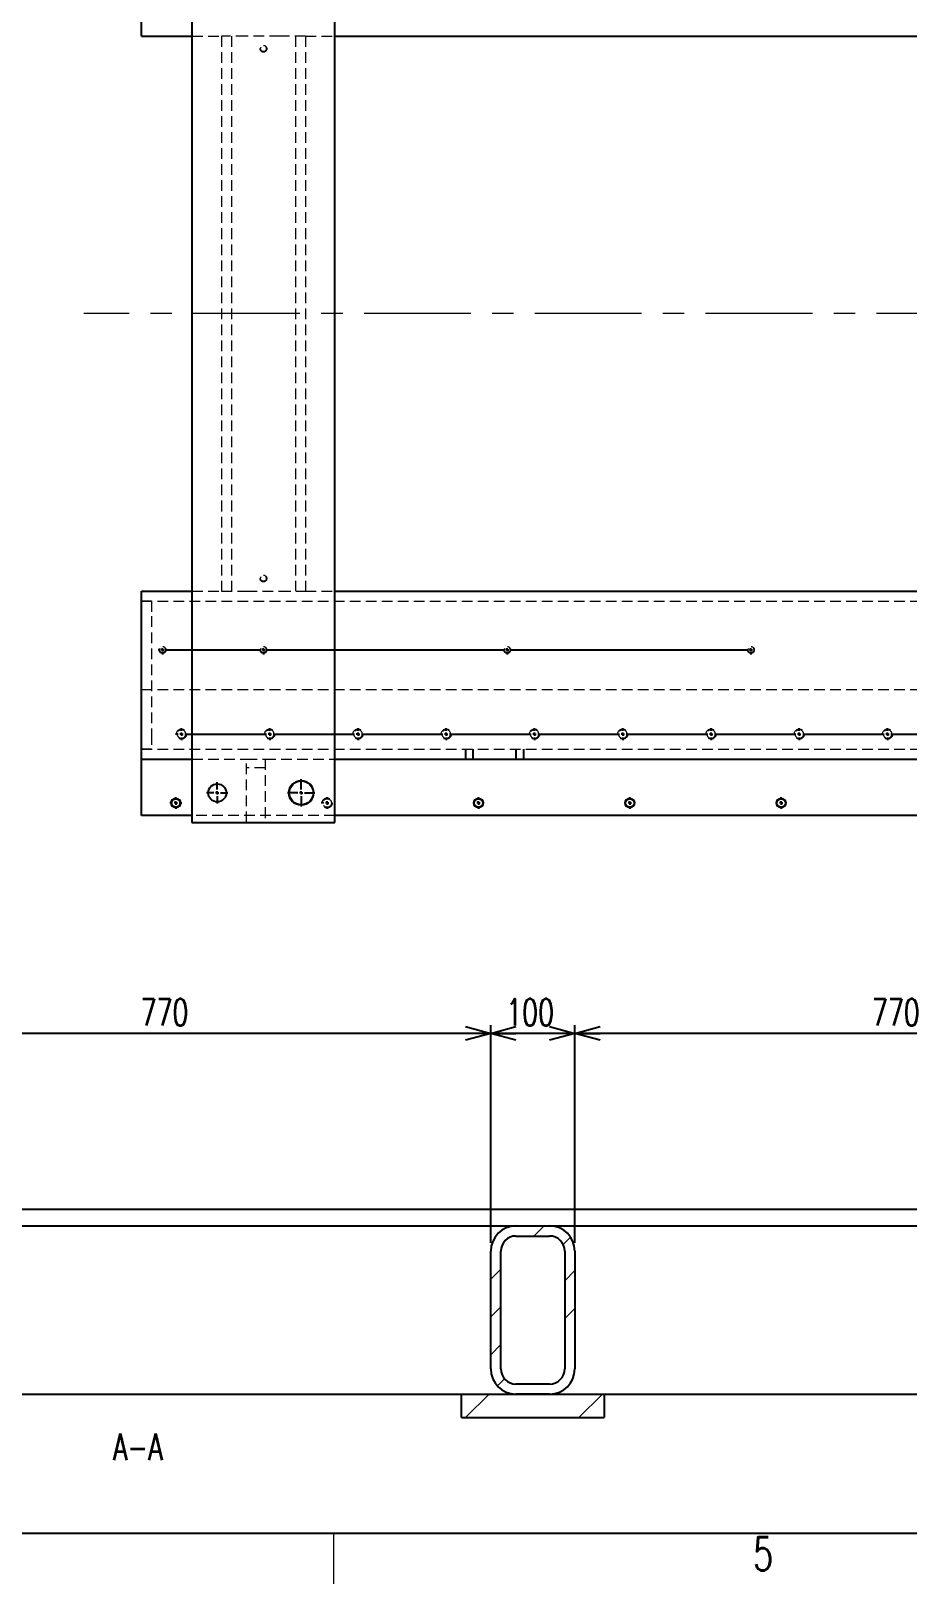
# Model space of a CAD drawing. Header units: millimetres. Extents: x 30 to 8380, y 30 to 5898.
# Drawn here: x 2819 to 3862, y 40 to 1887 of the extents above; entities that cross this region are included whole.
import ezdxf

# ---------------------------------------------------------------- set-up
doc = ezdxf.new("R2010")
doc.units = ezdxf.units.MM
doc.header["$LTSCALE"] = 10
doc.linetypes.add('CENTERX2', pattern=[20.32, 12.7, -2.54, 2.54, -2.54])
doc.linetypes.add('HIDDEN', pattern=[1.905, 1.27, -0.635])
doc.layers.add('FORMAT', color=7, linetype='Continuous')
doc.styles.add('SLDTEXTSTYLE0', font='TXT', dxfattribs={"width": 0.7, "bigfont": 'bigfont'})
doc.dimstyles.new('SLDDIMSTYLE3', dxfattribs={"dimtxt": 36.380208, "dimasz": 30, "dimexe": 0, "dimexo": 0.0625, "dimgap": 9.095052, "dimtad": 3, "dimrnd": 1e-09, "dimzin": 12, "dimdsep": 46, "dimtxsty": 'SLDTEXTSTYLE0', "dimblk1": 'OPEN30', "dimblk2": 'OPEN30', "dimsah": 1, "dimcen": 0.09, "dimadec": 0, "dimazin": 3, "dimtfac": 1, "dimtdec": 3, "dimtofl": 0, "dimtmove": 0, "dimatfit": 3, "dimldrblk": 'OPEN30', "dimfxl": 1, "dimfrac": 2, "dimtolj": 1, "dimtzin": 12, "dimarcsym": 0})

# ---------------------------------------------------------------- blocks, each defined once
blk = doc.blocks.new('SW_CENTERMARKSYMBOL_73')
at = {"layer": 'FORMAT', "color": 0}
for p, q in [((-3852.3, 0), (-3855.4, 0)), ((-3848.3, 0), (-3850.3, 0)), ((-3848.3, 4), (-3848.3, 7.1)), ((-3848.3, 0), (-3848.3, 2)), ((-3848.3, 0), (-3848.3, -2)), ((-3848.3, 0), (-3846.3, 0)), ((-3844.3, 0), (-3841.2, 0)), ((-3672.3, 0), (-3675.4, 0)), ((-3668.3, 0), (-3670.3, 0)), ((-3668.3, 4), (-3668.3, 7.1)), ((-3668.3, 0), (-3668.3, 2)), ((-3668.3, 0), (-3668.3, -2)), ((-3668.3, 0), (-3666.3, 0)), ((-3488.3, 0), (-3490.3, 0)), ((-3488.3, 4), (-3488.3, 7.1)), ((-3488.3, 0), (-3488.3, 2)), ((-3488.3, 0), (-3488.3, -2)), ((-3488.3, 0), (-3486.3, 0)), ((-3308.3, 0), (-3310.3, 0)), ((-3308.3, 4), (-3308.3, 7.1)), ((-3308.3, 0), (-3308.3, 2)), ((-3308.3, 0), (-3308.3, -2)), ((-3308.3, 0), (-3306.3, 0)), ((-3128.3, 0), (-3130.3, 0)), ((-3128.3, 4), (-3128.3, 7.1)), ((-3128.3, 0), (-3128.3, 2)), ((-3128.3, 0), (-3128.3, -2)), ((-3128.3, 0), (-3126.3, 0)), ((-3848.3, -4), (-3848.3, -7.1)), ((-3668.3, -4), (-3668.3, -7.1)), ((-3488.3, -4), (-3488.3, -7.1)), ((-3308.3, -4), (-3308.3, -7.1)), ((-3128.3, -4), (-3128.3, -7.1))]:
    blk.add_line(p, q, dxfattribs=at)
blk = doc.blocks.new('SW_CENTERMARKSYMBOL_74')
at = {"layer": 'FORMAT', "color": 0}
for p, q in [((-4465, -996), (-4465, -992.9)), ((-4360, -996), (-4360, -992.9)), ((-4255, -996), (-4255, -992.9)), ((-4150, -996), (-4150, -992.9)), ((-4045, -996), (-4045, -992.9)), ((-3940, -996), (-3940, -992.9)), ((-3835, -996), (-3835, -992.9)), ((-3730, -996), (-3730, -992.9)), ((-3625, -996), (-3625, -992.9)), ((-4469, -1000), (-4472.1, -1000)), ((-4465, -1000), (-4467, -1000)), ((-4465, -1000), (-4465, -998)), ((-4465, -1000), (-4465, -1002)), ((-4465, -1000), (-4463, -1000)), ((-4465, -1004), (-4465, -1007.1)), ((-4461, -1000), (-4364, -1000)), ((-4360, -1000), (-4362, -1000)), ((-4360, -1000), (-4360, -998)), ((-4360, -1000), (-4360, -1002)), ((-4360, -1000), (-4358, -1000)), ((-4360, -1004), (-4360, -1007.1)), ((-4356, -1000), (-4259, -1000)), ((-4255, -1000), (-4257, -1000)), ((-4255, -1000), (-4255, -998)), ((-4255, -1000), (-4255, -1002)), ((-4255, -1000), (-4253, -1000)), ((-4255, -1004), (-4255, -1007.1)), ((-4251, -1000), (-4154, -1000)), ((-4150, -1000), (-4152, -1000)), ((-4150, -1000), (-4150, -998)), ((-4150, -1000), (-4150, -1002)), ((-4150, -1000), (-4148, -1000)), ((-4150, -1004), (-4150, -1007.1)), ((-4146, -1000), (-4049, -1000)), ((-4045, -1000), (-4047, -1000)), ((-4045, -1000), (-4045, -998)), ((-4045, -1000), (-4045, -1002)), ((-4045, -1000), (-4043, -1000)), ((-4045, -1004), (-4045, -1007.1)), ((-4041, -1000), (-3944, -1000)), ((-3940, -1000), (-3942, -1000)), ((-3940, -1000), (-3940, -998)), ((-3940, -1000), (-3940, -1002)), ((-3940, -1000), (-3938, -1000)), ((-3940, -1004), (-3940, -1007.1)), ((-3936, -1000), (-3839, -1000)), ((-3835, -1000), (-3837, -1000)), ((-3835, -1000), (-3835, -998)), ((-3835, -1000), (-3835, -1002)), ((-3835, -1000), (-3833, -1000)), ((-3835, -1004), (-3835, -1007.1)), ((-3831, -1000), (-3734, -1000)), ((-3730, -1000), (-3732, -1000)), ((-3730, -1000), (-3730, -998)), ((-3730, -1000), (-3730, -1002)), ((-3730, -1000), (-3728, -1000)), ((-3730, -1004), (-3730, -1007.1)), ((-3726, -1000), (-3629, -1000)), ((-3625, -1000), (-3627, -1000)), ((-3625, -1000), (-3625, -998)), ((-3625, -1000), (-3625, -1002)), ((-3625, -1000), (-3623, -1000)), ((-3625, -1004), (-3625, -1007.1)), ((-3621, -1000), (-3524, -1000))]:
    blk.add_line(p, q, dxfattribs=at)
blk = doc.blocks.new('SW_CENTERMARKSYMBOL_75')
at = {"layer": 'FORMAT', "color": 0}
for p, q in [((-4474, -800), (-4475.4, -800)), ((-4470, -800), (-4472, -800)), ((-4470, -800), (-4470, -798)), ((-4470, -800), (-4470, -802)), ((-4470, -800), (-4468, -800)), ((-4470, -804), (-4470, -805.4)), ((-4466, -800), (-4354, -800)), ((-4350, -800), (-4352, -800)), ((-4350, -800), (-4350, -798)), ((-4350, -800), (-4350, -802)), ((-4350, -800), (-4348, -800)), ((-4350, -804), (-4350, -805.4)), ((-4346, -800), (-4064, -800)), ((-4060, -800), (-4062, -800)), ((-4060, -800), (-4060, -798)), ((-4060, -800), (-4060, -802)), ((-4060, -800), (-4058, -800)), ((-4060, -804), (-4060, -805.4)), ((-4056, -800), (-3774, -800)), ((-3770, -800), (-3772, -800)), ((-3770, -800), (-3770, -798)), ((-3770, -800), (-3770, -802)), ((-3770, -800), (-3768, -800)), ((-3770, -804), (-3770, -805.4))]:
    blk.add_line(p, q, dxfattribs=at)
blk = doc.blocks.new('SW_CENTERMARKSYMBOL_94')
at = {"layer": 'FORMAT', "color": 0}
for p, q in [((-4, 0), (-16.25, 0)), ((0, 0), (-2, 0)), ((0, 4), (0, 16.25)), ((0, 0), (0, 2)), ((0, 0), (0, -2)), ((0, 0), (2, 0)), ((4, 0), (16.25, 0)), ((0, -4), (0, -16.25))]:
    blk.add_line(p, q, dxfattribs=at)
blk = doc.blocks.new('SW_CENTERMARKSYMBOL_108')
at = {"layer": 'FORMAT', "color": 0}
for p, q in [((-4, 0), (-12.75, 0)), ((0, 0), (-2, 0)), ((0, 4), (0, 12.75)), ((0, 0), (0, 2)), ((0, 0), (0, -2)), ((0, 0), (2, 0)), ((4, 0), (12.75, 0)), ((0, -4), (0, -12.75))]:
    blk.add_line(p, q, dxfattribs=at)
blk = doc.blocks.new('_Open30')
at = {"color": 0, "linetype": 'ByBlock', "lineweight": -2}
for p, q in [((-1, 0.267949), (0, 0)), ((0, 0), (-1, -0.267949)), ((0, 0), (-1, 0))]:
    blk.add_line(p, q, dxfattribs=at)
blk = doc.blocks.new('_D_171')
at = {"layer": 'FORMAT', "transparency": 16777216}
for p, q in [((3365.9, 445.8), (3365.9, 704.7)), ((3465.9, 445.8), (3465.9, 704.7)), ((3465.9, 694.7), (3365.9, 694.7))]:
    blk.add_line(p, q, dxfattribs=at)
at = {"layer": 'FORMAT', "transparency": 16777216, "xscale": 30, "yscale": 30, "rotation": 180}
blk.add_blockref('_Open30', (3365.9, 694.7, 111), dxfattribs=at)
at = {"layer": 'FORMAT', "transparency": 16777216, "xscale": 30, "yscale": 30}
blk.add_blockref('_Open30', (3465.9, 694.7, 111), dxfattribs=at)
at = {"layer": 'FORMAT', "transparency": 16777216, "insert": (3384.1, 735.7), "char_height": 31.75, "attachment_point": 1, "style": 'SLDTEXTSTYLE0'}
blk.add_mtext('100', dxfattribs=at)
blk = doc.blocks.new('_D_172')
at = {"layer": 'FORMAT', "transparency": 16777216}
for p, q in [((3465.9, 445.8), (3465.9, 704.7)), ((4235.9, 445.8), (4235.9, 704.7)), ((4235.9, 694.7), (3465.9, 694.7))]:
    blk.add_line(p, q, dxfattribs=at)
at = {"layer": 'FORMAT', "transparency": 16777216, "xscale": 30, "yscale": 30, "rotation": 180}
blk.add_blockref('_Open30', (3465.9, 694.7, 111), dxfattribs=at)
at = {"layer": 'FORMAT', "transparency": 16777216, "xscale": 30, "yscale": 30}
blk.add_blockref('_Open30', (4235.9, 694.7, 111), dxfattribs=at)
at = {"layer": 'FORMAT', "transparency": 16777216, "insert": (3819.1, 735.7), "char_height": 31.75, "attachment_point": 1, "style": 'SLDTEXTSTYLE0'}
blk.add_mtext('770', dxfattribs=at)
blk = doc.blocks.new('_D_173')
at = {"layer": 'FORMAT', "transparency": 16777216}
for p, q in [((2595.9, 445.8), (2595.9, 704.7)), ((3365.9, 445.8), (3365.9, 704.7)), ((3365.9, 694.7), (2595.9, 694.7))]:
    blk.add_line(p, q, dxfattribs=at)
at = {"layer": 'FORMAT', "transparency": 16777216, "xscale": 30, "yscale": 30, "rotation": 180}
blk.add_blockref('_Open30', (2595.9, 694.7, 111), dxfattribs=at)
at = {"layer": 'FORMAT', "transparency": 16777216, "xscale": 30, "yscale": 30}
blk.add_blockref('_Open30', (3365.9, 694.7, 111), dxfattribs=at)
at = {"layer": 'FORMAT', "transparency": 16777216, "insert": (2949.1, 735.7), "char_height": 31.75, "attachment_point": 1, "style": 'SLDTEXTSTYLE0'}
blk.add_mtext('770', dxfattribs=at)

msp = doc.modelspace()

# ---------------------------------------------------------------- hatches: boundary and pattern name
at = {"layer": 'FORMAT', "linetype": 'Continuous', "lineweight": 18}
h = msp.add_hatch(dxfattribs=at)
h.set_pattern_fill('ANSI34', color=256, scale=10, style=0)
edge = h.paths.add_edge_path(flags=0)
edge.add_line((3435.87817, 465.7516508), (3395.87817, 465.7516508))
edge.add_arc((3395.87817, 435.7516508), 30, 90, 180)
edge.add_line((3365.87817, 435.7516508), (3365.87817, 295.7516508))
edge.add_arc((3395.87817, 295.7516508), 30, 180, 270)
edge.add_line((3395.87817, 265.7516508), (3435.87817, 265.7516508))
edge.add_arc((3435.87817, 295.7516508), 30, 270, 360)
edge.add_line((3465.87817, 295.7516508), (3465.87817, 435.7516508))
edge.add_arc((3435.87817, 435.7516508), 30, 0, 90)
edge = h.paths.add_edge_path(flags=0)
edge.add_line((3377.87817, 295.7516508), (3377.87817, 435.7516508))
edge.add_arc((3395.87817, 435.7516508), 18, 90, 180, ccw=False)
edge.add_line((3395.87817, 453.7516508), (3435.87817, 453.7516508))
edge.add_arc((3435.87817, 435.7516508), 18, 0, 90, ccw=False)
edge.add_line((3453.87817, 435.7516508), (3453.87817, 295.7516508))
edge.add_arc((3435.87817, 295.7516508), 18, 270, 360, ccw=False)
edge.add_line((3435.87817, 277.7516508), (3395.87817, 277.7516508))
edge.add_arc((3395.87817, 295.7516508), 18, 180, 270, ccw=False)
h = msp.add_hatch(dxfattribs=at)
h.set_pattern_fill('ANSI34', color=256, scale=10, style=0)
h.paths.add_polyline_path([(3500.87817, 265.7516508), (3330.87817, 265.7516508), (3330.87817, 237.7516508), (3500.87817, 237.7516508)], flags=0)

# ---------------------------------------------------------------- linework, layer by layer
at = {"color": 7, "linetype": 'Continuous', "lineweight": 25}
for p, q in [((3010.4504656, 2155.7070857), (3010.4504656, 945.7070857)), ((3180.4504656, 945.7070857), (3180.4504656, 2155.7070857)), ((2950.4504656, 1880.7070857), (2950.4504656, 1910.7070857)), ((2950.4504656, 1880.7070857), (3010.4504656, 1880.7070857)), ((3180.4504656, 1880.7070857), (3880.4504656, 1880.7070857)), ((2950.4504656, 1220.7070857), (3010.4504656, 1220.7070857)), ((2950.4504656, 1190.7070857), (2950.4504656, 1220.7070857)), ((3180.4504656, 1220.7070857), (3880.4504656, 1220.7070857)), ((2950.4504656, 1050.7070857), (2950.4504656, 1190.7070857)), ((2950.4504656, 1020.7070857), (2950.4504656, 1050.7070857)), ((2950.4504656, 1020.7070857), (3010.4504656, 1020.7070857)), ((2950.4504656, 953.7070857), (2950.4504656, 1020.7070857)), ((3180.4504656, 1020.7070857), (3880.4504656, 1020.7070857)), ((3010.4504656, 953.7070857), (2950.4504656, 953.7070857)), ((3010.4504656, 945.7070857), (3180.4504656, 945.7070857)), ((3880.4504656, 953.7070857), (3180.4504656, 953.7070857)), ((684.0922314, 485.7516508), (5206.8964818, 485.7516508)), ((2565.87817, 465.7516508), (3395.87817, 465.7516508)), ((3395.87817, 465.7516508), (3435.87817, 465.7516508)), ((3435.87817, 465.7516508), (4265.87817, 465.7516508)), ((3395.87817, 453.7516508), (3435.87817, 453.7516508)), ((3365.87817, 295.7516508), (3365.87817, 435.7516508)), ((3377.87817, 295.7516508), (3377.87817, 435.7516508)), ((3453.87817, 435.7516508), (3453.87817, 295.7516508)), ((3465.87817, 435.7516508), (3465.87817, 295.7516508)), ((3435.87817, 277.7516508), (3395.87817, 277.7516508)), ((2630.87817, 265.7516508), (3330.87817, 265.7516508)), ((3330.87817, 265.7516508), (3500.87817, 265.7516508)), ((3330.87817, 237.7516508), (3330.87817, 265.7516508)), ((3435.87817, 265.7516508), (3395.87817, 265.7516508)), ((3500.87817, 265.7516508), (4200.87817, 265.7516508)), ((3500.87817, 265.7516508), (3500.87817, 237.7516508)), ((3330.87817, 237.7516508), (3500.87817, 237.7516508))]:
    msp.add_line(p, q, dxfattribs=at)
at = {"color": 7, "linetype": 'HIDDEN', "lineweight": 18}
for p, q in [((3010.4504656, 1880.7070857), (3045.4504656, 1880.7070857)), ((3045.4504656, 1880.7070857), (3045.4504656, 1220.7070857)), ((3075.4504656, 1880.7070857), (3045.4504656, 1880.7070857)), ((3057.4504656, 1880.7070857), (3057.4504656, 1220.7070857)), ((3115.4504656, 1880.7070857), (3075.4504656, 1880.7070857)), ((3145.4504656, 1880.7070857), (3115.4504656, 1880.7070857)), ((3133.4504656, 1880.7070857), (3133.4504656, 1220.7070857)), ((3145.4504656, 1880.7070857), (3180.4504656, 1880.7070857)), ((3145.4504656, 1880.7070857), (3145.4504656, 1220.7070857)), ((3010.4504656, 1220.7070857), (3045.4504656, 1220.7070857)), ((3045.4504656, 1220.7070857), (3075.4504656, 1220.7070857)), ((3075.4504656, 1220.7070857), (3115.4504656, 1220.7070857)), ((3115.4504656, 1220.7070857), (3145.4504656, 1220.7070857)), ((3145.4504656, 1220.7070857), (3180.4504656, 1220.7070857)), ((2962.4504656, 1208.7070857), (2950.4504656, 1208.7070857)), ((2950.4504656, 1208.7070857), (7530.4504656, 1208.7070857)), ((2962.4504656, 1208.7070857), (2962.4504656, 1190.7070857)), ((2962.4504656, 1190.7070857), (2962.4504656, 1050.7070857)), ((2950.4504656, 1103.7070857), (7510.4504656, 1103.7070857)), ((2962.4504656, 1050.7070857), (2962.4504656, 1032.7070857)), ((2962.4504656, 1032.7070857), (2950.4504656, 1032.7070857)), ((2950.4504656, 1032.7070857), (7530.4504656, 1032.7070857)), ((3010.4504656, 1020.7070857), (3075.4504656, 1020.7070857)), ((3075.4504656, 1020.7070857), (3097.4504656, 1020.7070857)), ((3075.4504656, 945.7070857), (3075.4504656, 1020.7070857)), ((3097.4504656, 1020.7070857), (3180.4504656, 1020.7070857)), ((3097.4504656, 1020.7070857), (3097.4504656, 945.7070857)), ((3335.4504656, 1032.7070857), (3335.4504656, 1020.7070857)), ((3336.2004656, 1032.7070857), (3336.2004656, 1020.7070857)), ((3344.7004656, 1020.7070857), (3344.7004656, 1032.7070857)), ((3345.4504656, 1020.7070857), (3345.4504656, 1032.7070857)), ((3395.4504656, 1032.7070857), (3395.4504656, 1020.7070857)), ((3396.2004656, 1032.7070857), (3396.2004656, 1020.7070857)), ((3404.7004656, 1020.7070857), (3404.7004656, 1032.7070857)), ((3405.4504656, 1020.7070857), (3405.4504656, 1032.7070857)), ((3097.4504656, 1010.7070857), (3075.4504656, 1010.7070857)), ((3180.4504656, 953.7070857), (3010.4504656, 953.7070857))]:
    msp.add_line(p, q, dxfattribs=at)
for centre, radius in [((3095.4504656, 1865.7070857), 4), ((3095.4504656, 1865.7070857), 3.4), ((3095.4504656, 1235.7070857), 4), ((3095.4504656, 1235.7070857), 3.4), ((2975.4504656, 1150.7070857), 4), ((2975.4504656, 1150.7070857), 3.4), ((3095.4504656, 1150.7070857), 4), ((3095.4504656, 1150.7070857), 3.4), ((3385.4504656, 1150.7070857), 4), ((3385.4504656, 1150.7070857), 3.4), ((3675.4504656, 1150.7070857), 4), ((3675.4504656, 1150.7070857), 3.4), ((2997.9504656, 1050.7070857), 6), ((3102.9504656, 1050.7070857), 6), ((3207.9504656, 1050.7070857), 6), ((3312.9504656, 1050.7070857), 6), ((3417.9504656, 1050.7070857), 6), ((3522.9504656, 1050.7070857), 6), ((3627.9504656, 1050.7070857), 6), ((3732.9504656, 1050.7070857), 6), ((3837.9504656, 1050.7070857), 6), ((3171.2504656, 968.7070857), 6), ((3171.2504656, 968.7070857), 5.1)]:
    msp.add_circle(centre, radius, dxfattribs=at)
at = {"color": 7, "linetype": 'Continuous', "lineweight": 25}
for centre, radius in [((3040.4504656, 980.7070857), 10.75), ((3140.4504656, 980.7070857), 14.25), ((2991.2504656, 968.7070857), 5.1), ((3351.2504656, 968.7070857), 5.1), ((3531.2504656, 968.7070857), 5.1), ((3711.2504656, 968.7070857), 5.1)]:
    msp.add_circle(centre, radius, dxfattribs=at)
at = {"color": 7, "linetype": 'Continuous', "lineweight": 18}
for centre, radius in [((3140.4504656, 980.7070857), 15), ((2991.2504656, 968.7070857), 6), ((3351.2504656, 968.7070857), 6), ((3531.2504656, 968.7070857), 6), ((3711.2504656, 968.7070857), 6)]:
    msp.add_circle(centre, radius, dxfattribs=at)
at = {"color": 7, "linetype": 'HIDDEN', "lineweight": 18}
for centre, start, end in [((2997.9504656, 1050.7070857), 357.2470927909, 182.7529072091), ((3102.9504656, 1050.7070857), 357.2470927909, 182.7529072091), ((3207.9504656, 1050.7070857), 357.2470927909, 182.7529072091), ((3312.9504656, 1050.7070857), 357.2470927909, 182.7529072091), ((3417.9504656, 1050.7070857), 357.2470927909, 182.7529072091), ((3522.9504656, 1050.7070857), 357.2470927909, 182.7529072091), ((3627.9504656, 1050.7070857), 357.2470927909, 182.7529072091), ((3732.9504656, 1050.7070857), 357.2470927909, 182.7529072091), ((3837.9504656, 1050.7070857), 357.247092791, 182.752907209), ((2997.9504656, 1050.7070857), 182.7529072091, 270), ((2997.9504656, 1050.7070857), 270, 357.2470927909), ((3102.9504656, 1050.7070857), 182.7529072091, 270), ((3102.9504656, 1050.7070857), 270, 357.2470927909), ((3207.9504656, 1050.7070857), 182.7529072091, 270), ((3207.9504656, 1050.7070857), 270, 357.2470927909), ((3312.9504656, 1050.7070857), 182.7529072091, 270), ((3312.9504656, 1050.7070857), 270, 357.2470927909), ((3417.9504656, 1050.7070857), 182.7529072091, 270), ((3417.9504656, 1050.7070857), 270, 357.2470927909), ((3522.9504656, 1050.7070857), 182.7529072091, 270), ((3522.9504656, 1050.7070857), 270, 357.2470927909), ((3627.9504656, 1050.7070857), 182.7529072091, 270), ((3627.9504656, 1050.7070857), 270, 357.2470927909), ((3732.9504656, 1050.7070857), 182.7529072091, 270), ((3732.9504656, 1050.7070857), 270, 357.2470927909), ((3837.9504656, 1050.7070857), 182.752907209, 270), ((3837.9504656, 1050.7070857), 270, 357.247092791)]:
    msp.add_arc(centre, 5.1, start, end, dxfattribs=at)
at = {"color": 7, "linetype": 'Continuous', "lineweight": 25}
for centre, radius, start, end in [((3395.87817, 435.7516508), 30, 90, 180), ((3435.87817, 435.7516508), 30, 0, 90), ((3395.87817, 435.7516508), 18, 90, 180), ((3435.87817, 435.7516508), 18, 0, 90), ((3395.87817, 295.7516508), 30, 180, 270), ((3395.87817, 295.7516508), 18, 180, 270), ((3435.87817, 295.7516508), 18, 270, 0), ((3435.87817, 295.7516508), 30, 270, 0)]:
    msp.add_arc(centre, radius, start, end, dxfattribs=at)
at = {"color": 7, "linetype": 'HIDDEN', "lineweight": 18}
for points in [[(3097.8504656, 1050.7070857), (3097.8504656, 1050.6254367), (3097.8524252, 1050.5437877), (3097.8563512, 1050.4621388)], [(3108.0445799, 1050.4621388), (3108.048506, 1050.5437877), (3108.0504656, 1050.6254367), (3108.0504656, 1050.7070857)]]:
    msp.add_open_spline(points, degree=3, dxfattribs=at)
at = {"layer": 'FORMAT', "linetype": 'CENTERX2', "lineweight": 18}
msp.add_line((7609.299423, 1550.7070857), (2881.7572752, 1550.7070857), dxfattribs=at)
at = {"layer": 'FORMAT', "linetype": 'Continuous', "lineweight": 25}
msp.add_line((8310, 100), (100, 100), dxfattribs=at)
at = {"layer": 'FORMAT', "linetype": 'Continuous', "lineweight": 18}
msp.add_line((3178.75, 100), (3178.75, 40), dxfattribs=at)

# ---------------------------------------------------------------- block references
at = {"layer": 'FORMAT'}
for name, p in [('SW_CENTERMARKSYMBOL_74', (7462.9504656, 2050.7070857)), ('SW_CENTERMARKSYMBOL_75', (7445.4504656, 1950.7070857)), ('SW_CENTERMARKSYMBOL_108', (3040.4504656, 980.7070857)), ('SW_CENTERMARKSYMBOL_94', (3140.4504656, 980.7070857)), ('SW_CENTERMARKSYMBOL_73', (6839.5504656, 968.7070857))]:
    msp.add_blockref(name, p, dxfattribs=at)

# ---------------------------------------------------------------- texts
at = {"layer": 'FORMAT', "attachment_point": 2, "style": 'SLDTEXTSTYLE0'}
for s, insert, char_height in [('A-A', (2945.9172329, 218.794784), 31.75), ('5', (3689.8079423, 95.6015409), 39.6875)]:
    msp.add_mtext(s, dxfattribs=dict(at, insert=insert, char_height=char_height))

# ---------------------------------------------------------------- dimensions: what is measured, and where the dimension line sits
at = {"layer": 'FORMAT'}
for base, p1, p2, picture, middle in [((2595.87817, 694.7480446), (3365.87817, 435.7516508), (2595.87817, 435.7516508), '_D_173', (2980.87817, 694.7480446)), ((3365.87817, 694.7480446), (3465.87817, 435.7516508), (3365.87817, 435.7516508), '_D_171', (3415.87817, 694.7480446)), ((3465.87817, 694.7480446), (4235.87817, 435.7516508), (3465.87817, 435.7516508), '_D_172', (3850.87817, 694.7480446))]:
    dim = msp.add_linear_dim(base=base, p1=p1, p2=p2, dimstyle='SLDDIMSTYLE3', dxfattribs=at)
    dim.commit()
    dim.dimension.update_dxf_attribs({"geometry": picture, "text_midpoint": middle, "dimtype": 160})

doc.saveas('drawing.dxf')
